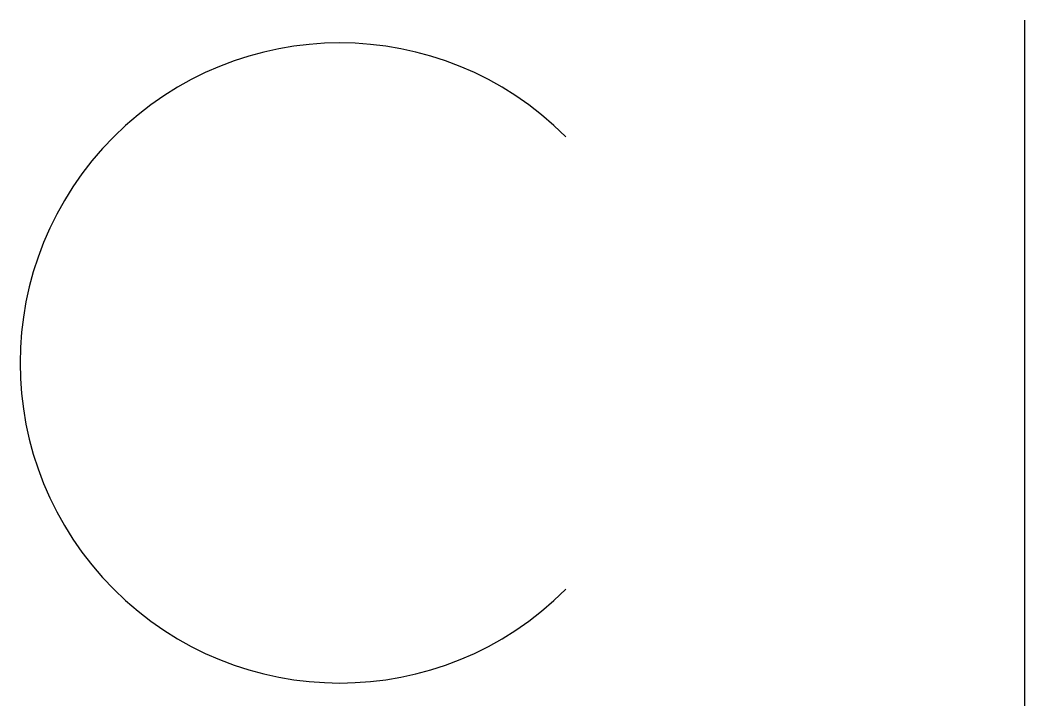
# Model space of a CAD drawing. Header units: millimetres. Extents: x -10171.817 to -10171.641, y 60.242 to 60.362.
import ezdxf

# ---------------------------------------------------------------- set-up
doc = ezdxf.new("R2010")
doc.units = ezdxf.units.MM
doc.header["$LTSCALE"] = 10
doc.layers.add('Tub_conexões', color=2, linetype='Continuous')

msp = doc.modelspace()

# ---------------------------------------------------------------- linework, layer by layer
at = {"layer": 'Tub_conexões'}
msp.add_line((-10171.64142, 60.24158), (-10171.64142, 60.36158), dxfattribs=at)
msp.add_arc((-10171.76142, 60.30158), 0.056, 45, 315, dxfattribs=at)

doc.saveas('drawing.dxf')
